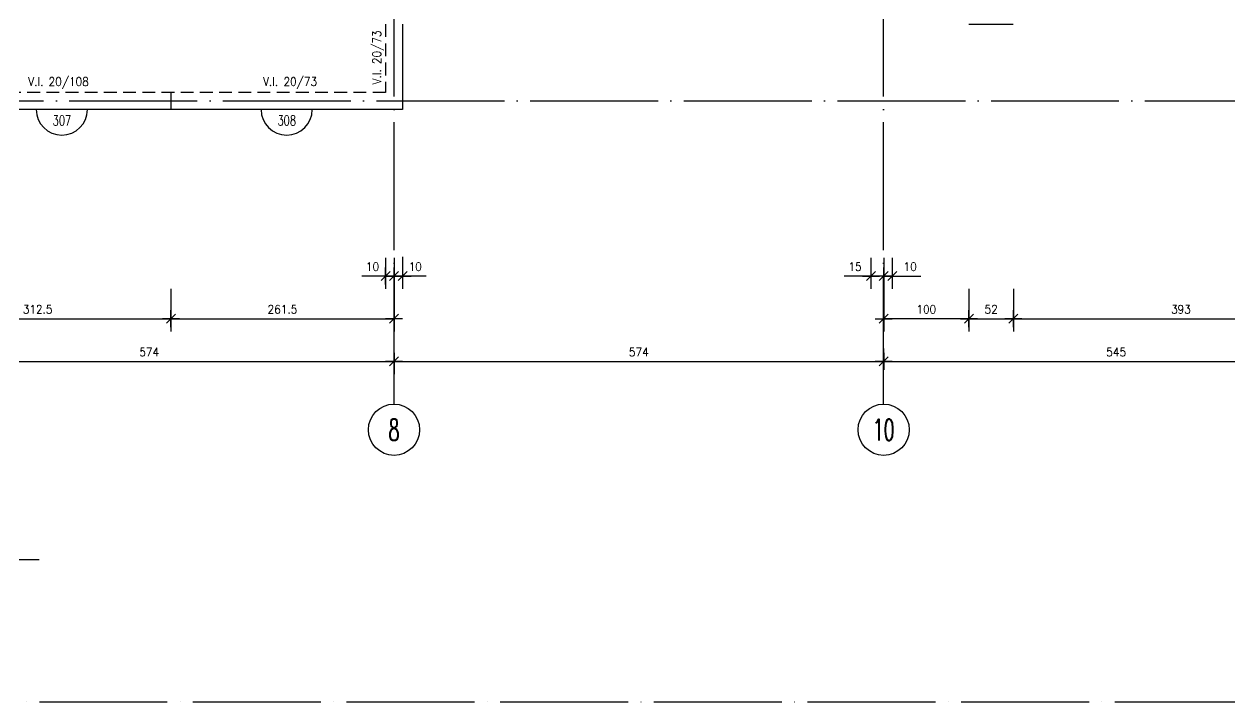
# Model space of a CAD drawing. Extents: x 2734 to 11344, y 4059 to 11529.
# Drawn here: x 5635 to 7048, y 4059 to 4853 of the extents above; entities that cross this region are included whole.
import ezdxf
from ezdxf.enums import TextEntityAlignment as Align

# ---------------------------------------------------------------- set-up
doc = ezdxf.new("R2010")
doc.units = 0
doc.header["$LTSCALE"] = 60
doc.header["$PDMODE"] = 1
doc.linetypes.add('EJES', pattern=[3, 2.5, -0.25, 0, -0.25])
doc.linetypes.add('HIDDEN', pattern=[0.375, 0.25, -0.125])
doc.layers.get('0').update_dxf_attribs({"linetype": 'CONTINUOUS'})
doc.layers.get('DEFPOINTS').update_dxf_attribs({"linetype": 'CONTINUOUS'})
for name, color, linetype in [('COTAS', 3, 'CONTINUOUS'), ('EJES', 1, 'EJES'), ('TEXTOS', 2, 'CONTINUOUS'), ('TITULO', 6, 'CONTINUOUS'), ('VIGAS', 2, 'CONTINUOUS')]:
    doc.layers.add(name, color=color, linetype=linetype)
doc.layers.add('CROP', color=8, linetype='EJES', plot=False)
doc.styles.add('COTAS', font='romans.shx', dxfattribs={"width": 0.9})
doc.styles.add('ROMANS', font='romans.shx', dxfattribs={"width": 0.9, "height": 10})
doc.dimstyles.new('50', dxfattribs={"dimtxt": 10, "dimasz": 1, "dimexe": 15, "dimexo": 0, "dimgap": 6, "dimtad": 1, "dimdec": 8, "dimdsep": 46, "dimtxsty": 'COTAS', "dimblk": '$COTA$', "dimcen": 0.09, "dimdle": 10, "dimclrd": 256, "dimclre": 256, "dimclrt": 2, "dimadec": 0, "dimazin": 0, "dimtfac": 1, "dimtdec": 8, "dimtmove": 0, "dimatfit": 2, "dimfxl": 35, "dimfxlon": 1, "dimtolj": 1, "dimarcsym": 0})

# ---------------------------------------------------------------- blocks, each defined once
blk = doc.blocks.new('*U7')
at = {"layer": 'CROP'}
blk.add_lwpolyline([(-1974.1, -166.6), (3297, -166.6), (3297, 2997.6), (-1974.1, 2997.6)], close=True, dxfattribs=at)
at = {"layer": 'TITULO', "color": 7}
blk.add_line((0, 0), (907.3, 0), dxfattribs=at)
at = {"color": 2, "style": 'COTAS', "width": 0.9}
blk.add_attdef('ESCALA', (29.5, -27), '', height=12, dxfattribs=at)
at = {"layer": 'TITULO', "color": 7, "style": 'COTAS', "width": 0.9}
blk.add_attdef('TITULO', (25, 20), '', height=35, dxfattribs=at)
at = {"layer": 'TITULO', "color": 2, "style": 'COTAS', "width": 0.9}
blk.add_attdef('NV_LOSAS', text='', height=15, dxfattribs=at).set_placement((434.5, -56), align=Align.RIGHT)
blk.add_attdef('SIC', (602, -56), '', height=15, dxfattribs=at)
blk.add_attdef('NIVEL', text='', height=15, dxfattribs=at).set_placement((522.8, -50), align=Align.MIDDLE)
blk = doc.blocks.new('$COTA$')
at = {"layer": 'COTAS'}
for p, q in [((10, 0), (-10, 0)), ((5.3, 5.3), (-5.3, -5.3)), ((0, -10), (0, 10))]:
    blk.add_line(p, q, dxfattribs=at)
blk = doc.blocks.new('*D18')
at = {"layer": 'COTAS', "lineweight": -2, "transparency": 16777216}
for p, q in [((5494.5, 4457.7), (5494.5, 4472.7)), ((6068.5, 4457.7), (6068.5, 4472.7)), ((5495.5, 4457.7), (6067.5, 4457.7))]:
    blk.add_line(p, q, dxfattribs=at)
at = {"layer": 'DEFPOINTS', "color": 0, "transparency": 16777216}
for p in [(5494.5, 4457.7), (6068.5, 4457.7), (6068.5, 4457.7)]:
    blk.add_point(p, dxfattribs=at)
at = {"layer": 'COTAS', "lineweight": -2, "transparency": 16777216, "rotation": 180}
blk.add_blockref('$COTA$', (5494.5, 4457.7), dxfattribs=at)
at = {"layer": 'COTAS', "lineweight": -2, "transparency": 16777216}
blk.add_blockref('$COTA$', (6068.5, 4457.7), dxfattribs=at)
at = {"layer": 'COTAS', "color": 2, "transparency": 16777216, "insert": (5781.5, 4468.7), "char_height": 10, "attachment_point": 5, "style": 'COTAS'}
blk.add_mtext('\\A1;574', dxfattribs=at)
blk = doc.blocks.new('*D20')
at = {"layer": 'COTAS', "lineweight": -2, "transparency": 16777216}
for p, q in [((6642.5, 4457.7), (6642.5, 4472.7)), ((6068.5, 4457.7), (6068.5, 4442.7)), ((6069.5, 4457.7), (6641.5, 4457.7))]:
    blk.add_line(p, q, dxfattribs=at)
at = {"layer": 'DEFPOINTS', "color": 0, "transparency": 16777216}
for p in [(6068.5, 4457.7), (6642.5, 4457.7), (6642.5, 4457.7)]:
    blk.add_point(p, dxfattribs=at)
at = {"layer": 'COTAS', "lineweight": -2, "transparency": 16777216, "rotation": 180}
blk.add_blockref('$COTA$', (6068.5, 4457.7), dxfattribs=at)
at = {"layer": 'COTAS', "lineweight": -2, "transparency": 16777216}
blk.add_blockref('$COTA$', (6642.5, 4457.7), dxfattribs=at)
at = {"layer": 'COTAS', "color": 2, "transparency": 16777216, "insert": (6355.5, 4468.7), "char_height": 10, "attachment_point": 5, "style": 'COTAS'}
blk.add_mtext('\\A1;574', dxfattribs=at)
blk = doc.blocks.new('*D22')
at = {"layer": 'COTAS', "lineweight": -2, "transparency": 16777216}
for p, q in [((6642.5, 4457.7), (6642.5, 4472.7)), ((7187.5, 4457.7), (7187.5, 4472.7)), ((6643.5, 4457.7), (7186.5, 4457.7))]:
    blk.add_line(p, q, dxfattribs=at)
at = {"layer": 'DEFPOINTS', "color": 0, "transparency": 16777216}
for p in [(6642.5, 4457.7), (7187.5, 4457.7), (7187.5, 4457.7)]:
    blk.add_point(p, dxfattribs=at)
at = {"layer": 'COTAS', "lineweight": -2, "transparency": 16777216, "rotation": 180}
blk.add_blockref('$COTA$', (6642.5, 4457.7), dxfattribs=at)
at = {"layer": 'COTAS', "lineweight": -2, "transparency": 16777216}
blk.add_blockref('$COTA$', (7187.5, 4457.7), dxfattribs=at)
at = {"layer": 'COTAS', "color": 2, "transparency": 16777216, "insert": (6915, 4468.7), "char_height": 10, "attachment_point": 5, "style": 'COTAS'}
blk.add_mtext('\\A1;545', dxfattribs=at)
blk = doc.blocks.new('$EJE$')
at = {"color": 6}
blk.add_circle((0, 0), 30, dxfattribs=at)
at = {"color": 6, "style": 'COTAS', "width": 0.6}
blk.add_attdef('EJE', text='', height=25, dxfattribs=at).set_placement((0, 0), align=Align.MIDDLE)
blk = doc.blocks.new('*D73')
at = {"layer": 'COTAS', "lineweight": -2, "transparency": 16777216}
for p, q in [((6742.5, 4542.7), (6742.5, 4492.7)), ((6794.5, 4542.7), (6794.5, 4492.7)), ((6743.5, 4507.7), (6793.5, 4507.7))]:
    blk.add_line(p, q, dxfattribs=at)
at = {"layer": 'DEFPOINTS', "color": 0, "transparency": 16777216}
for p in [(6742.5, 4852.7), (6794.5, 4852.7), (6794.5, 4507.7)]:
    blk.add_point(p, dxfattribs=at)
at = {"layer": 'COTAS', "lineweight": -2, "transparency": 16777216, "rotation": 180}
blk.add_blockref('$COTA$', (6742.5, 4507.7), dxfattribs=at)
at = {"layer": 'COTAS', "lineweight": -2, "transparency": 16777216}
blk.add_blockref('$COTA$', (6794.5, 4507.7), dxfattribs=at)
at = {"layer": 'COTAS', "color": 2, "transparency": 16777216, "insert": (6768.5, 4518.7), "char_height": 10, "attachment_point": 5, "style": 'COTAS'}
blk.add_mtext('\\A1;52', dxfattribs=at)
blk = doc.blocks.new('*D74')
at = {"layer": 'COTAS', "lineweight": -2, "transparency": 16777216}
for p, q in [((6794.5, 4542.7), (6794.5, 4492.7)), ((7187.5, 4542.7), (7187.5, 4492.7)), ((6795.5, 4507.7), (7186.5, 4507.7))]:
    blk.add_line(p, q, dxfattribs=at)
at = {"layer": 'DEFPOINTS', "color": 0, "transparency": 16777216}
for p in [(6794.5, 4852.7), (7187.5, 4852.7), (7187.5, 4507.7)]:
    blk.add_point(p, dxfattribs=at)
at = {"layer": 'COTAS', "lineweight": -2, "transparency": 16777216, "rotation": 180}
blk.add_blockref('$COTA$', (6794.5, 4507.7), dxfattribs=at)
at = {"layer": 'COTAS', "lineweight": -2, "transparency": 16777216}
blk.add_blockref('$COTA$', (7187.5, 4507.7), dxfattribs=at)
at = {"layer": 'COTAS', "color": 2, "transparency": 16777216, "insert": (6991, 4518.7), "char_height": 10, "attachment_point": 5, "style": 'COTAS'}
blk.add_mtext('\\A1;393', dxfattribs=at)
blk = doc.blocks.new('*D110')
at = {"layer": 'COTAS', "lineweight": -2, "transparency": 16777216}
for p, q in [((6058.5, 4579.2), (6058.5, 4542.7)), ((6068.5, 4579.2), (6068.5, 4542.7)), ((6057.5, 4557.7), (6030.6, 4557.7)), ((6068.5, 4557.7), (6058.5, 4557.7)), ((6069.5, 4557.7), (6070.5, 4557.7))]:
    blk.add_line(p, q, dxfattribs=at)
at = {"layer": 'DEFPOINTS', "color": 0, "transparency": 16777216}
for p in [(6058.5, 4579.2), (6068.5, 4579.2), (6068.5, 4557.7)]:
    blk.add_point(p, dxfattribs=at)
at = {"layer": 'COTAS', "lineweight": -2, "transparency": 16777216}
blk.add_blockref('$COTA$', (6058.5, 4557.7), dxfattribs=at)
at = {"layer": 'COTAS', "lineweight": -2, "transparency": 16777216, "rotation": 180}
blk.add_blockref('$COTA$', (6068.5, 4557.7), dxfattribs=at)
at = {"layer": 'COTAS', "color": 2, "transparency": 16777216, "insert": (6043.2, 4568.7), "char_height": 10, "attachment_point": 5, "style": 'COTAS'}
blk.add_mtext('\\A1;10', dxfattribs=at)
blk = doc.blocks.new('*D111')
at = {"layer": 'COTAS', "lineweight": -2, "transparency": 16777216}
for p, q in [((6078.5, 4580), (6078.5, 4542.7)), ((6068.5, 4579.2), (6068.5, 4542.7)), ((6067.5, 4557.7), (6066.5, 4557.7)), ((6068.5, 4557.7), (6078.5, 4557.7)), ((6068.5, 4557.7), (6078.5, 4557.7)), ((6106, 4557.7), (6078.5, 4557.7)), ((6079.5, 4557.7), (6080.5, 4557.7))]:
    blk.add_line(p, q, dxfattribs=at)
at = {"layer": 'DEFPOINTS', "color": 0, "transparency": 16777216}
for p in [(6078.5, 4580), (6068.5, 4579.2), (6078.5, 4557.7)]:
    blk.add_point(p, dxfattribs=at)
at = {"layer": 'COTAS', "lineweight": -2, "transparency": 16777216}
blk.add_blockref('$COTA$', (6068.5, 4557.7), dxfattribs=at)
at = {"layer": 'COTAS', "lineweight": -2, "transparency": 16777216, "rotation": 180}
blk.add_blockref('$COTA$', (6078.5, 4557.7), dxfattribs=at)
at = {"layer": 'COTAS', "color": 2, "transparency": 16777216, "insert": (6093.4, 4568.7), "char_height": 10, "attachment_point": 5, "style": 'COTAS'}
blk.add_mtext('\\A1;10', dxfattribs=at)
blk = doc.blocks.new('*D168')
at = {"layer": 'COTAS', "lineweight": -2, "transparency": 16777216}
for p, q in [((6642.5, 4542.7), (6642.5, 4492.7)), ((6742.5, 4542.7), (6742.5, 4492.7)), ((6741.5, 4507.7), (6643.5, 4507.7))]:
    blk.add_line(p, q, dxfattribs=at)
at = {"layer": 'DEFPOINTS', "color": 0, "transparency": 16777216}
for p in [(6642.5, 4542.7), (6742.5, 4542.7), (6642.5, 4507.7)]:
    blk.add_point(p, dxfattribs=at)
at = {"layer": 'COTAS', "lineweight": -2, "transparency": 16777216, "rotation": 180}
blk.add_blockref('$COTA$', (6642.5, 4507.7), dxfattribs=at)
at = {"layer": 'COTAS', "lineweight": -2, "transparency": 16777216}
blk.add_blockref('$COTA$', (6742.5, 4507.7), dxfattribs=at)
at = {"layer": 'COTAS', "color": 2, "transparency": 16777216, "insert": (6692.5, 4518.7), "char_height": 10, "attachment_point": 5, "style": 'COTAS'}
blk.add_mtext('\\A1;100', dxfattribs=at)
blk = doc.blocks.new('*D170')
at = {"layer": 'COTAS', "lineweight": -2, "transparency": 16777216}
for p, q in [((5494.5, 4542.7), (5494.5, 4492.7)), ((5807, 4542.7), (5807, 4492.7)), ((5495.5, 4507.7), (5806, 4507.7))]:
    blk.add_line(p, q, dxfattribs=at)
at = {"layer": 'DEFPOINTS', "color": 0, "transparency": 16777216}
for p in [(5494.5, 4752.7), (5807, 4752.7), (5807, 4507.7)]:
    blk.add_point(p, dxfattribs=at)
at = {"layer": 'COTAS', "lineweight": -2, "transparency": 16777216, "rotation": 180}
blk.add_blockref('$COTA$', (5494.5, 4507.7), dxfattribs=at)
at = {"layer": 'COTAS', "lineweight": -2, "transparency": 16777216}
blk.add_blockref('$COTA$', (5807, 4507.7), dxfattribs=at)
at = {"layer": 'COTAS', "color": 2, "transparency": 16777216, "insert": (5650.7, 4518.7), "char_height": 10, "attachment_point": 5, "style": 'COTAS'}
blk.add_mtext('\\A1;312.5', dxfattribs=at)
blk = doc.blocks.new('*D171')
at = {"layer": 'COTAS', "lineweight": -2, "transparency": 16777216}
for p, q in [((5807, 4542.7), (5807, 4492.7)), ((6068.5, 4542.7), (6068.5, 4492.7)), ((5808, 4507.7), (6067.5, 4507.7))]:
    blk.add_line(p, q, dxfattribs=at)
at = {"layer": 'DEFPOINTS', "color": 0, "transparency": 16777216}
for p in [(5807, 4752.7), (6068.5, 4752.7), (6068.5, 4507.7)]:
    blk.add_point(p, dxfattribs=at)
at = {"layer": 'COTAS', "lineweight": -2, "transparency": 16777216, "rotation": 180}
blk.add_blockref('$COTA$', (5807, 4507.7), dxfattribs=at)
at = {"layer": 'COTAS', "lineweight": -2, "transparency": 16777216}
blk.add_blockref('$COTA$', (6068.5, 4507.7), dxfattribs=at)
at = {"layer": 'COTAS', "color": 2, "transparency": 16777216, "insert": (5937.7, 4518.7), "char_height": 10, "attachment_point": 5, "style": 'COTAS'}
blk.add_mtext('\\A1;261.5', dxfattribs=at)
blk = doc.blocks.new('*D235')
at = {"layer": 'COTAS', "lineweight": -2, "transparency": 16777216}
for p, q in [((6642.5, 4579.2), (6642.5, 4542.7)), ((6652.5, 4579.2), (6652.5, 4542.7)), ((6641.5, 4557.7), (6640.5, 4557.7)), ((6642.5, 4557.7), (6652.5, 4557.7)), ((6653.5, 4557.7), (6686.2, 4557.7))]:
    blk.add_line(p, q, dxfattribs=at)
at = {"layer": 'DEFPOINTS', "color": 0, "transparency": 16777216}
for p in [(6642.5, 4579.2), (6652.5, 4579.2), (6642.5, 4557.7)]:
    blk.add_point(p, dxfattribs=at)
at = {"layer": 'COTAS', "lineweight": -2, "transparency": 16777216}
blk.add_blockref('$COTA$', (6642.5, 4557.7), dxfattribs=at)
at = {"layer": 'COTAS', "lineweight": -2, "transparency": 16777216, "rotation": 180}
blk.add_blockref('$COTA$', (6652.5, 4557.7), dxfattribs=at)
at = {"layer": 'COTAS', "color": 2, "transparency": 16777216, "insert": (6673.5, 4568.7), "char_height": 10, "attachment_point": 5, "style": 'COTAS'}
blk.add_mtext('\\A1;10', dxfattribs=at)
blk = doc.blocks.new('*D236')
at = {"layer": 'COTAS', "lineweight": -2, "transparency": 16777216}
for p, q in [((6627.5, 4579.2), (6627.5, 4542.7)), ((6642.5, 4579.2), (6642.5, 4542.7)), ((6627.5, 4557.7), (6596.2, 4557.7)), ((6641.5, 4557.7), (6628.5, 4557.7))]:
    blk.add_line(p, q, dxfattribs=at)
at = {"layer": 'DEFPOINTS', "color": 0, "transparency": 16777216}
for p in [(6627.5, 4579.2), (6642.5, 4579.2), (6642.5, 4557.7)]:
    blk.add_point(p, dxfattribs=at)
at = {"layer": 'COTAS', "lineweight": -2, "transparency": 16777216, "rotation": 180}
blk.add_blockref('$COTA$', (6627.5, 4557.7), dxfattribs=at)
at = {"layer": 'COTAS', "lineweight": -2, "transparency": 16777216}
blk.add_blockref('$COTA$', (6642.5, 4557.7), dxfattribs=at)
at = {"layer": 'COTAS', "color": 2, "transparency": 16777216, "insert": (6608.9, 4568.7), "char_height": 10, "attachment_point": 5, "style": 'COTAS'}
blk.add_mtext('\\A1;15', dxfattribs=at)
blk = doc.blocks.new('$VIGA$')
at = {"color": 2}
blk.add_arc((0, 0), 30, 180, 0, dxfattribs=at)
at = {"color": 3, "style": 'COTAS', "width": 0.7}
blk.add_attdef('NUMERO', text='', height=12, rotation=360, dxfattribs=at).set_placement((0.1, -12.8), align=Align.MIDDLE)

msp = doc.modelspace()

# ---------------------------------------------------------------- linework, layer by layer
at = {"layer": 'EJES'}
for points in [[(6068.45585631, 4407.70691493), (6068.45585631, 6873.70691493)], [(6642.45585631, 4407.70691493), (6642.45585631, 6873.70691493)], [(3346.45585631, 4762.70691493), (7642.45585631, 4762.70691493)]]:
    msp.add_lwpolyline(points, dxfattribs=at)
at = {"layer": 'VIGAS', "linetype": 'HIDDEN'}
for p, q in [((6058.45585631, 4852.70691493), (6058.45585631, 4772.70691493)), ((6058.45585631, 4772.70691493), (5504.45585631, 4772.70691493))]:
    msp.add_line(p, q, dxfattribs=at)
at = {"layer": 'VIGAS'}
for p, q in [((6078.45585631, 4852.70691493), (6078.45585631, 4752.70691493)), ((6742.45585631, 4852.70691493), (6794.45585631, 4852.70691493)), ((5806.95585631, 4772.70691493), (5806.95585631, 4752.70691493)), ((6078.45585631, 4752.70691493), (5484.45585631, 4752.70691493))]:
    msp.add_line(p, q, dxfattribs=at)

# ---------------------------------------------------------------- block references
msp.add_blockref('*U7', (4745.17327493, 4225.60696946))
for name, p, values in [('$VIGA$', (5679.0305378, 4752.70691493), {'NUMERO': '307'}), ('$VIGA$', (5942.62739508, 4752.70691493), {'NUMERO': '308'}), ('$EJE$', (6068.45585631, 4377.70691493), {'EJE': '8'}), ('$EJE$', (6642.45585631, 4377.70691493), {'EJE': '10'})]:
    msp.add_blockref(name, p).add_auto_attribs(values)

# ---------------------------------------------------------------- texts
at = {"layer": 'TEXTOS', "style": 'ROMANS', "width": 0.9}
msp.add_text('V.I. 20/73', height=10, rotation=90, dxfattribs=at).set_placement((6048.95121635, 4813.67168558), align=Align.MIDDLE)
for s, p in [('V.I. 20/108', (5675.13467701, 4784.70691493)), ('V.I. 20/73', (5946.57480518, 4784.70691493))]:
    msp.add_text(s, height=10, dxfattribs=at).set_placement(p, align=Align.MIDDLE)

# ---------------------------------------------------------------- dimensions: what is measured, and where the dimension line sits
at = {"layer": 'COTAS'}
for base, p1, p2, picture, middle in [((6794.4558563143, 4507.7069149326), (6742.4558563143, 4852.7069149326), (6794.4558563143, 4852.7069149324), '*D73', (6768.4558563143, 4518.7069149326)), ((7187.4558563143, 4507.7069149326), (6794.4558563143, 4852.7069149324), (7187.4558563143, 4852.7069149324), '*D74', (6990.9558563143, 4518.7069149326))]:
    dim = msp.add_linear_dim(base=base, p1=p1, p2=p2, dimstyle='50', override={"dimtmove": 1}, dxfattribs=at)
    dim.commit()
    dim.dimension.update_dxf_attribs({"geometry": picture, "text_midpoint": middle})
dim = msp.add_linear_dim(base=(5806.9558563143, 4507.7069149326), p1=(5494.4558563143, 4752.7069149326), p2=(5806.9558563143, 4752.7069149325), angle=180, dimstyle='50', dxfattribs=at)
dim.commit()
dim.dimension.update_dxf_attribs({"geometry": '*D170', "text_midpoint": (5650.7058563143, 4518.7069149326)})
dim = msp.add_linear_dim(base=(6068.4558563143, 4507.7069149326), p1=(5806.9558563143, 4752.7069149325), p2=(6068.4558563143, 4752.7069149326), angle=180, dimstyle='50', override={"dimtmove": 1}, dxfattribs=at)
dim.commit()
dim.dimension.update_dxf_attribs({"geometry": '*D171', "text_midpoint": (5937.7058563143, 4518.7069149326)})
dim = msp.add_linear_dim(base=(6078.4558563143, 4557.7069149326), p1=(6068.4558563143, 4579.1634134742), p2=(6078.4558563143, 4580.0323975191), dimstyle='50', override={"dimtmove": 1}, dxfattribs=at)
dim.commit()
dim.dimension.update_dxf_attribs({"geometry": '*D111', "text_midpoint": (6093.3962989693, 4557.7069149326), "dimtype": 160})
for base, p1, p2, picture, middle in [((6068.4558563143, 4557.7069149326), (6058.4558563143, 4579.1634134742), (6068.4558563143, 4579.1634134742), '*D110', (6043.1931168787, 4557.7069149326)), ((6642.4558563143, 4557.7069149326), (6627.4558563143, 4579.1634134742), (6642.4558563143, 4579.1634134742), '*D236', (6608.8844277429, 4557.7069149326))]:
    dim = msp.add_linear_dim(base=base, p1=p1, p2=p2, dimstyle='50', dxfattribs=at)
    dim.commit()
    dim.dimension.update_dxf_attribs({"geometry": picture, "text_midpoint": middle, "dimtype": 160})
dim = msp.add_linear_dim(base=(6642.4558563143, 4557.7069149326), p1=(6652.4558563143, 4579.1634134742), p2=(6642.4558563143, 4579.1634134742), angle=180, dimstyle='50', dxfattribs=at)
dim.commit()
dim.dimension.update_dxf_attribs({"geometry": '*D235', "text_midpoint": (6673.5272848858, 4557.7069149326), "dimtype": 160})
for base, p1, p2, picture, middle in [((6642.4558563143, 4507.7069149326), (6742.4558563143, 4542.7069149326), (6642.4558563143, 4542.7069149326), '*D168', (6692.4558563143, 4518.7069149326)), ((6068.4558563143, 4457.7069149326), (5494.4558563143, 4457.7069149326), (6068.4558563143, 4457.7069149326), '*D18', (5781.4558563143, 4468.7069149326)), ((6642.4558563143, 4457.7069149326), (6068.4558563143, 4457.7069149326), (6642.4558563143, 4457.7069149326), '*D20', (6355.4558563143, 4468.7069149326)), ((7187.4558563143, 4457.7069149326), (6642.4558563143, 4457.7069149326), (7187.4558563143, 4457.7069149326), '*D22', (6914.9558563143, 4468.7069149326))]:
    dim = msp.add_linear_dim(base=base, p1=p1, p2=p2, dimstyle='50', dxfattribs=at)
    dim.commit()
    dim.dimension.update_dxf_attribs({"geometry": picture, "text_midpoint": middle})

doc.saveas('drawing.dxf')
